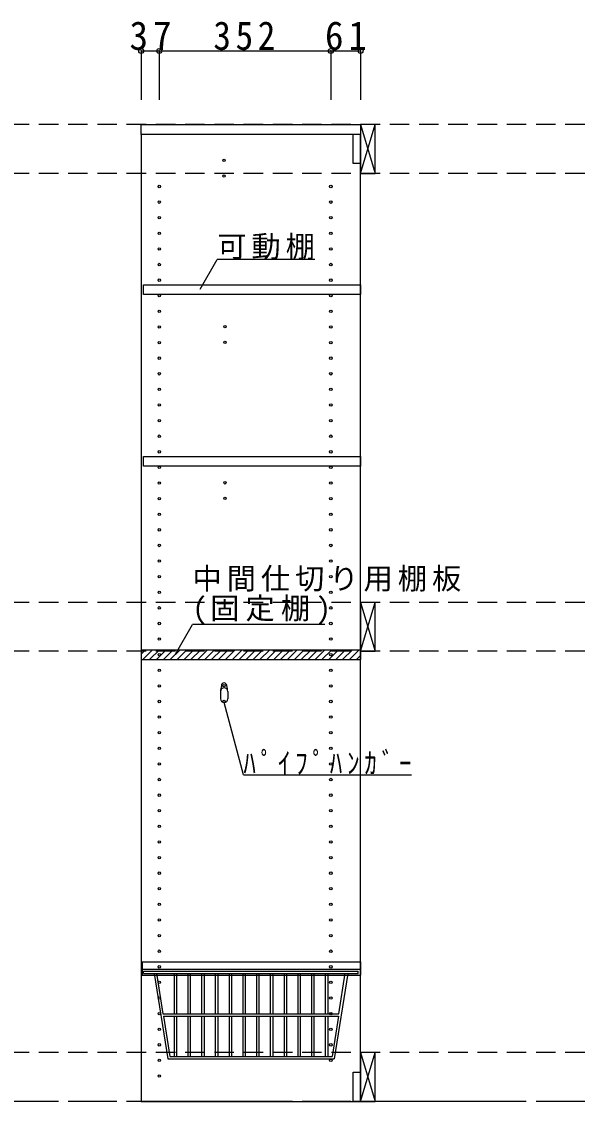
# Model space of a CAD drawing. Units: millimetres at full size, sheet at 1:20; details may follow other scales. Extents: x -8005 to 8005, y -2932 to 2722.
# Drawn here: x 5643 to 6783, y -1711 to 503 of the extents above; entities that cross this region are included whole.
import ezdxf

# ---------------------------------------------------------------- set-up
doc = ezdxf.new("R2010")
doc.units = ezdxf.units.MM
doc.header["$LTSCALE"] = 20
doc.header["$PDMODE"] = 32
doc.header["$PDSIZE"] = 10
doc.linetypes.add('CHAIN1', pattern=[8, 5, -1, 1, -1])
doc.linetypes.add('DASHED2', pattern=[3, 2, -1])
for name, color, linetype in [('0-2_本体', 2, 'Continuous'), ('0-3_固定棚', 2, 'Continuous'), ('0-4_可動棚', 3, 'Continuous'), ('0-5', 4, 'Continuous'), ('0-6_ﾊﾟｲﾌﾟﾊﾝｶﾞｰ', 4, 'Continuous'), ('0-7_桟木・巾木', 2, 'Continuous'), ('0-8_引き出し', 2, 'Continuous'), ('0-9_他ｱｲﾃﾑ', 7, 'Continuous'), ('0-A_文字', 7, 'Continuous'), ('0-B_寸法', 4, 'Continuous'), ('0-C_ハッチ', 4, 'Continuous')]:
    doc.layers.add(name, color=color, linetype=linetype)
doc.styles.add('ＭＳ ゴシック', font='')
doc.styles.get('ＭＳ ゴシック').set_extended_font_data('MS Gothic')

# ---------------------------------------------------------------- blocks, each defined once
blk = doc.blocks.new('側_バスケット（大）')
at = {"layer": '0-9_他ｱｲﾃﾑ', "color": 2}
for p, q in [((-220.35, 97.52), (227.65, 97.52)), ((-220.35, 97.52), (-220.35, 70.52)), ((227.65, 97.52), (227.65, 70.52)), ((-220.35, 82.52), (227.65, 82.52)), ((-220.35, 70.52), (227.65, 70.52))]:
    blk.add_line(p, q, dxfattribs=at)
at = {"layer": '0-9_他ｱｲﾃﾑ'}
for p, q in [((-217.35, 73.52), (222.65, 73.52)), ((-195.91, 73.52), (-167.99, -101.48)), ((-190.98, 74.31), (-177.69, -8.98)), ((-190.85, 73.52), (-177.69, -8.98)), ((-154.89, 73.52), (-154.89, -8.98)), ((-149.89, 73.52), (-149.89, -8.98)), ((-126.71, 73.52), (-126.71, -8.98)), ((-121.71, 73.52), (-121.71, -8.98)), ((-98.52, 73.52), (-98.52, -8.98)), ((-93.52, 73.52), (-93.52, -8.98)), ((-70.33, 73.52), (-70.33, -8.98)), ((-65.33, 73.52), (-65.33, -8.98)), ((-42.14, 73.52), (-42.14, -8.98)), ((-37.14, 73.52), (-37.14, -8.98)), ((-13.95, 73.52), (-13.95, -8.98)), ((-8.95, 73.52), (-8.95, -8.98)), ((14.24, 73.52), (14.24, -8.98)), ((19.24, 73.52), (19.24, -8.98)), ((42.43, 73.52), (42.43, -8.98)), ((47.43, 73.52), (47.43, -8.98)), ((70.62, 73.52), (70.62, -8.98)), ((75.62, 73.52), (75.62, -8.98)), ((98.81, 73.52), (98.81, -8.98)), ((103.81, 73.52), (103.81, -8.98)), ((127, 73.52), (127, -8.98)), ((132, 73.52), (132, -8.98)), ((155.19, 73.52), (155.19, -8.98)), ((160.19, 73.52), (160.19, -8.98)), ((201.21, 73.52), (173.29, -101.48)), ((182.99, -8.98), (196.28, 74.31)), ((222.65, 73.52), (222.65, 78.52)), ((-177.69, -8.98), (182.99, -8.98)), ((-176.89, -13.98), (-163.72, -96.48)), ((-176.89, -13.98), (182.19, -13.98)), ((-154.89, -13.98), (-154.89, -96.48)), ((-149.89, -13.98), (-149.89, -96.48)), ((-126.71, -13.98), (-126.71, -96.48)), ((-121.71, -13.98), (-121.71, -96.48)), ((-98.52, -13.98), (-98.52, -96.48)), ((-93.52, -13.98), (-93.52, -96.48)), ((-70.33, -13.98), (-70.33, -96.48)), ((-65.33, -13.98), (-65.33, -96.48)), ((-42.14, -13.98), (-42.14, -96.48)), ((-37.14, -13.98), (-37.14, -96.48)), ((-13.95, -13.98), (-13.95, -96.48)), ((-8.95, -13.98), (-8.95, -96.48)), ((14.24, -13.98), (14.24, -96.48)), ((19.24, -13.98), (19.24, -96.48)), ((42.43, -13.98), (42.43, -96.48)), ((47.43, -13.98), (47.43, -96.48)), ((70.62, -13.98), (70.62, -96.48)), ((75.62, -13.98), (75.62, -96.48)), ((98.81, -13.98), (98.81, -96.48)), ((103.81, -13.98), (103.81, -96.48)), ((127, -13.98), (127, -96.48)), ((132, -13.98), (132, -96.48)), ((155.19, -13.98), (155.19, -96.48)), ((160.19, -13.98), (160.19, -96.48)), ((182.19, -13.98), (169.02, -96.48)), ((-167.99, -101.48), (173.29, -101.48)), ((-163.72, -96.48), (169.02, -96.48))]:
    blk.add_line(p, q, dxfattribs=at)
blk.add_lwpolyline([(-217.35, 73.52), (-217.35, 78.52), (222.65, 78.52)], dxfattribs=at)

msp = doc.modelspace()

# ---------------------------------------------------------------- linework, layer by layer
at = {"layer": '0-2_本体'}
for p, q in [((5888.33, 271.73), (5888.33, 291.73)), ((6338.33, 271.73), (5888.33, 271.73))]:
    msp.add_line(p, q, dxfattribs=at)
msp.add_lwpolyline([(5888.33, 291.73), (6338.33, 291.73), (6338.33, 271.73)], dxfattribs=at)
at = {"layer": '0-3_固定棚'}
for p, q in [((5888.33, -785.27), (5888.33, -805.27)), ((5888.33, -805.27), (6338.33, -805.27))]:
    msp.add_line(p, q, dxfattribs=at)
msp.add_lwpolyline([(5888.33, -785.27), (6338.33, -785.27), (6338.33, -805.27)], dxfattribs=at)
at = {"layer": '0-4_可動棚', "color": 2}
for points in [[(5893.33, -36.77), (6338.33, -36.77), (6338.33, -56.77), (5893.33, -56.77)], [(5893.33, -388.77), (6338.33, -388.77), (6338.33, -408.77), (5893.33, -408.77)]]:
    msp.add_lwpolyline(points, close=True, dxfattribs=at)
at = {"layer": '0-5', "color": 3}
for p, q in [((5888.33, 271.73), (5888.33, -1711.27)), ((5888.33, -1711.27), (6338.33, -1711.27))]:
    msp.add_line(p, q, dxfattribs=at)
msp.add_lwpolyline([(6338.33, -1711.27), (6338.33, 271.73), (5888.33, 271.73)], dxfattribs=at)
at = {"layer": '0-5'}
for centre in [(6058.33, 218.23), (6058.33, 186.23), (5925.33, 164.73), (6277.33, 164.73), (5925.33, 132.73), (6277.33, 132.73), (5925.33, 100.73), (6277.33, 100.73), (5925.33, 68.73), (6277.33, 68.73), (5925.33, 36.73), (6277.33, 36.73), (5925.33, 4.73), (6277.33, 4.73), (5925.33, -27.27), (6277.33, -27.27), (5925.33, -59.27), (6277.33, -59.27), (5925.33, -91.27), (6277.33, -91.27), (5925.33, -123.27), (6059.99, -122.77), (6277.33, -123.27), (5925.33, -155.27), (6059.99, -154.77), (6277.33, -155.27), (5925.33, -187.27), (6277.33, -187.27), (5925.33, -219.27), (6277.33, -219.27), (5925.33, -251.27), (6277.33, -251.27), (5925.33, -283.27), (6277.33, -283.27), (5925.33, -315.27), (6277.33, -315.27), (5925.33, -347.27), (6277.33, -347.27), (5925.33, -379.27), (6277.33, -379.27), (5925.33, -411.27), (6277.33, -411.27), (5925.33, -443.27), (6059.99, -442.77), (6277.33, -443.27), (5925.33, -475.27), (6059.99, -474.77), (6277.33, -475.27), (5925.33, -507.27), (6277.33, -507.27), (5925.33, -539.27), (6277.33, -539.27), (5925.33, -571.27), (6277.33, -571.27), (5925.33, -603.27), (6277.33, -603.27), (5925.33, -635.27), (6277.33, -635.27), (5925.33, -667.27), (6277.33, -667.27), (5925.33, -699.27), (6277.33, -699.27), (5925.33, -731.27), (6277.33, -731.27), (5925.33, -763.27), (6277.33, -763.27), (5925.33, -795.27), (6277.33, -795.27), (5925.33, -827.27), (6277.33, -827.27), (5925.33, -859.27), (6058.33, -858.77), (6277.33, -859.27), (5925.33, -891.27), (6058.33, -890.77), (6277.33, -891.27), (5925.33, -923.27), (6277.33, -923.27), (5925.33, -955.27), (6277.33, -955.27), (5925.33, -987.27), (6277.33, -987.27), (5925.33, -1019.27), (6277.33, -1019.27), (5925.33, -1051.27), (6277.33, -1051.27), (5925.33, -1083.27), (6277.33, -1083.27), (5925.33, -1115.27), (6277.33, -1115.27), (5925.33, -1147.27), (6277.33, -1147.27), (5925.33, -1179.27), (6277.33, -1179.27), (5925.33, -1211.27), (6277.33, -1211.27), (5925.33, -1243.27), (6277.33, -1243.27), (5925.33, -1275.27), (6277.33, -1275.27), (5925.33, -1307.27), (6277.33, -1307.27), (5925.33, -1339.27), (6277.33, -1339.27), (5925.33, -1371.27), (6277.33, -1371.27), (5925.33, -1403.27), (6277.33, -1403.27), (5925.33, -1435.27), (6277.33, -1435.27), (5925.33, -1467.27), (6277.33, -1467.27), (5925.33, -1499.27), (6277.33, -1499.27), (5925.33, -1531.27), (6277.33, -1531.27), (5925.33, -1563.27), (6277.33, -1563.27), (5925.33, -1595.27), (6277.33, -1595.27), (5925.33, -1627.27), (6277.33, -1627.27), (5925.33, -1659.27)]:
    msp.add_circle(centre, 2.5, dxfattribs=at)
at = {"layer": '0-6_ﾊﾟｲﾌﾟﾊﾝｶﾞｰ', "color": 2}
for p, q in [((6050.83, -870.77), (6050.83, -885.77)), ((6065.83, -870.77), (6065.83, -885.77))]:
    msp.add_line(p, q, dxfattribs=at)
for centre, start, end in [((6058.33, -870.77), 0, 180), ((6058.33, -885.77), 180, 0)]:
    msp.add_arc(centre, 7.5, start, end, dxfattribs=at)
at = {"layer": '0-6_ﾊﾟｲﾌﾟﾊﾝｶﾞｰ', "color": 7}
for centre, radius, start, end in [((6096.94, -872.28), 46.13, 162.96035, 178.115), ((6058.33, -858.77), 5.5, 0, 180), ((6019.73, -872.28), 46.13, 1.885, 17.03965)]:
    msp.add_arc(centre, radius, start, end, dxfattribs=at)
at = {"layer": '0-7_桟木・巾木'}
for p, q in [((6323.33, 211.73), (6323.33, 271.73)), ((6338.33, 271.73), (6323.33, 271.73)), ((6338.33, 271.73), (6338.33, 230.73)), ((6326.84, 211.73), (6323.33, 211.73)), ((6338.33, 211.73), (6326.84, 211.73)), ((6323.33, -1711.27), (6323.33, -1651.27)), ((6338.33, -1711.27), (6323.33, -1711.27))]:
    msp.add_line(p, q, dxfattribs=at)
msp.add_lwpolyline([(6323.33, -1651.27), (6338.33, -1651.27), (6338.33, -1711.27)], dxfattribs=at)
at = {"layer": '0-8_引き出し', "color": 7}
for p, q in [((6338.33, 291.73), (6368.33, 191.73)), ((6338.33, 191.73), (6368.33, 291.73)), ((6338.33, -788.27), (6368.33, -688.27)), ((6338.33, -688.27), (6368.33, -788.27)), ((6338.33, -1611.27), (6368.33, -1711.27)), ((6338.33, -1711.27), (6368.33, -1611.27))]:
    msp.add_line(p, q, dxfattribs=at)
at = {"layer": '0-8_引き出し', "color": 3}
for p, q in [((6338.33, -688.27), (6338.33, -788.27)), ((6368.33, -688.27), (6338.33, -688.27)), ((6368.33, -788.27), (6368.33, -688.27)), ((6338.33, -788.27), (6368.33, -788.27))]:
    msp.add_line(p, q, dxfattribs=at)
for points in [[(6368.33, 191.73), (6368.33, 291.73), (6338.33, 291.73), (6338.33, 191.73)], [(6368.33, -1711.27), (6368.33, -1611.27), (6338.33, -1611.27), (6338.33, -1711.27)]]:
    msp.add_lwpolyline(points, close=True, dxfattribs=at)
at = {"layer": '0-A_文字'}
for p, q in [((6009.2, -45.83), (6044.22, 14.82)), ((6244.22, 14.82), (6044.22, 14.82)), ((5958.42, -794.33), (5993.43, -733.68)), ((6264.82, -733.68), (5993.43, -733.68)), ((6098.07, -1041.57), (6058.33, -893.27)), ((6098.07, -1041.57), (6443.07, -1041.57))]:
    msp.add_line(p, q, dxfattribs=at)
at = {"layer": '0-A_文字', "linetype": 'CHAIN1'}
msp.add_line((7278.33, -1711.27), (921.67, -1711.27), dxfattribs=at)
at = {"layer": '0-B_寸法'}
for p, q in [((5888.33, 442.73), (6338.33, 442.73)), ((5888.33, 442.73), (5888.33, 342.73)), ((5925.33, 442.73), (5925.33, 342.73)), ((6277.33, 442.73), (6277.33, 342.73)), ((6338.33, 442.73), (6338.33, 342.73))]:
    msp.add_line(p, q, dxfattribs=at)
at = {"layer": '0-B_寸法', "linetype": 'DASHED2'}
for p, q in [((7278.33, 291.73), (921.67, 291.73)), ((7278.33, 191.73), (921.67, 191.73)), ((7278.33, -688.27), (921.67, -688.27)), ((7278.33, -788.27), (921.67, -788.27)), ((7278.33, -1611.27), (921.67, -1611.27)), ((7278.33, -1711.27), (921.67, -1711.27))]:
    msp.add_line(p, q, dxfattribs=at)
at = {"layer": '0-B_寸法', "color": 7}
for p in [(5888.33, 442.73), (5925.33, 442.73), (6277.33, 442.73), (6338.33, 442.73)]:
    msp.add_point(p, dxfattribs=at)
at = {"layer": '0-C_ハッチ'}
for p, q in [((5888.33, -794.22), (5897.28, -785.27)), ((5891.42, -805.27), (5911.42, -785.27)), ((5905.56, -805.27), (5925.56, -785.27)), ((5919.71, -805.27), (5939.71, -785.27)), ((5933.85, -805.27), (5953.85, -785.27)), ((5947.99, -805.27), (5967.99, -785.27)), ((5962.13, -805.27), (5982.13, -785.27)), ((5976.28, -805.27), (5996.28, -785.27)), ((5990.42, -805.27), (6010.42, -785.27)), ((6004.56, -805.27), (6024.56, -785.27)), ((6018.7, -805.27), (6038.7, -785.27)), ((6032.84, -805.27), (6052.84, -785.27)), ((6046.99, -805.27), (6066.99, -785.27)), ((6061.13, -805.27), (6081.13, -785.27)), ((6075.27, -805.27), (6095.27, -785.27)), ((6089.41, -805.27), (6109.41, -785.27)), ((6103.55, -805.27), (6123.55, -785.27)), ((6117.7, -805.27), (6137.7, -785.27)), ((6131.84, -805.27), (6151.84, -785.27)), ((6145.98, -805.27), (6165.98, -785.27)), ((6160.12, -805.27), (6180.12, -785.27)), ((6174.27, -805.27), (6194.27, -785.27)), ((6188.41, -805.27), (6208.41, -785.27)), ((6202.55, -805.27), (6222.55, -785.27)), ((6216.69, -805.27), (6236.69, -785.27)), ((6230.83, -805.27), (6250.83, -785.27)), ((6244.98, -805.27), (6264.98, -785.27)), ((6259.12, -805.27), (6279.12, -785.27)), ((6273.26, -805.27), (6293.26, -785.27)), ((6287.4, -805.27), (6307.4, -785.27)), ((6301.54, -805.27), (6321.54, -785.27)), ((6315.69, -805.27), (6335.69, -785.27)), ((6329.83, -805.27), (6338.33, -796.76))]:
    msp.add_line(p, q, dxfattribs=at)

# ---------------------------------------------------------------- block references
at = {"layer": '0-9_他ｱｲﾃﾑ'}
msp.add_blockref('側_バスケット（大）', (6110.68, -1522.79), dxfattribs=at)

# ---------------------------------------------------------------- texts
at = {"layer": '0-A_文字', "char_height": 43.99, "attachment_point": 7, "style": 'ＭＳ ゴシック'}
for s, insert in [('\\T1.17;可動棚', (6044.22, 14.82)), ('\\T1.17;中間仕切り用棚板', (5993.43, -666.12)), ('\\T1.21;(固定棚)', (5993.43, -733.68)), ('\\T1.39;\\W0.85;ﾊﾟｲﾌﾟﾊﾝｶﾞｰ', (6098.07, -1041.57))]:
    msp.add_mtext(s, dxfattribs=dict(at, insert=insert))
at = {"layer": '0-B_寸法', "color": 7, "char_height": 58.65, "attachment_point": 7, "style": 'ＭＳ ゴシック'}
for s, insert in [('\\T1.27;\\W0.95;37', (5864.33, 443.94)), ('\\T1.27;\\W0.9;352', (6036.33, 443.94)), ('\\T1.27;\\W0.95;61', (6265.33, 443.94))]:
    msp.add_mtext(s, dxfattribs=dict(at, insert=insert))

doc.saveas('drawing.dxf')
